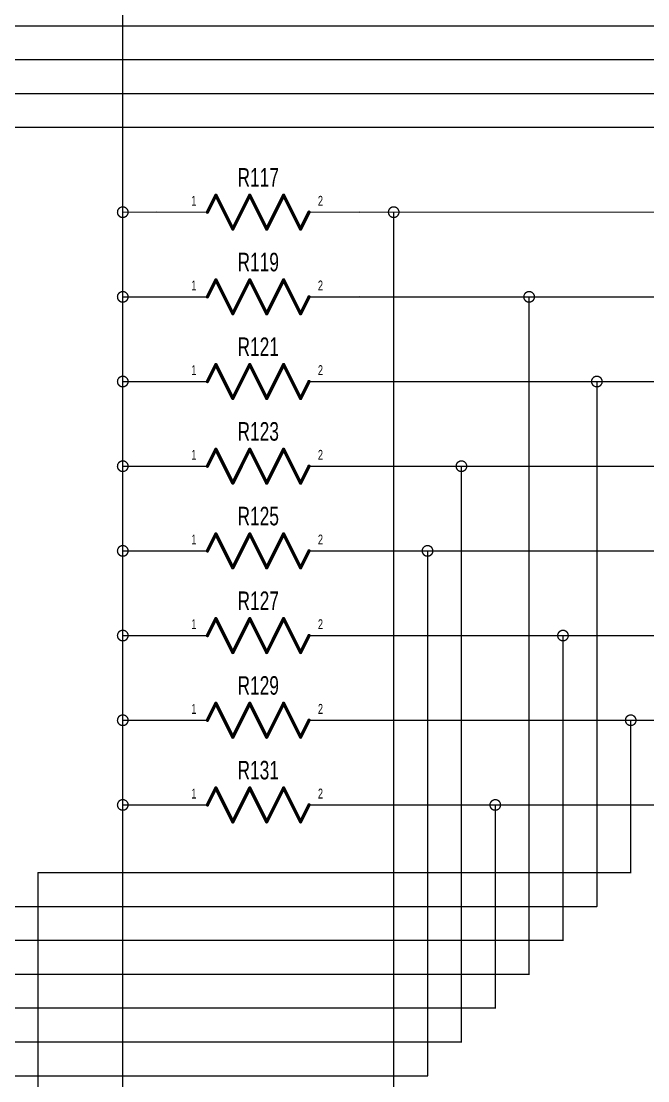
# Model space of a CAD drawing. Extents: x 0 to 23.8, y -0.1 to 21.2.
# Drawn here: x 6.6 to 8.45, y 12.445 to 15.573 of the extents above; entities that cross this region are included whole.
import ezdxf
from ezdxf.enums import TextEntityAlignment as Align

# ---------------------------------------------------------------- set-up
doc = ezdxf.new("R2010")
doc.units = 0
for name, color, linetype in [('Element', 253, 'CONTINUOUS'), ('Net', 50, 'CONTINUOUS'), ('Pin', 50, 'CONTINUOUS')]:
    doc.layers.add(name, color=color, linetype=linetype)

msp = doc.modelspace()

# ---------------------------------------------------------------- linework, layer by layer
at = {"layer": 'Element', "linetype": 'CONTINUOUS', "const_width": 0.0098}
for points in [[(7.15, 15.0091), (7.175, 15.0591)], [(7.175, 15.0591), (7.225, 14.9591)], [(7.225, 14.9591), (7.275, 15.0591)], [(7.275, 15.0591), (7.325, 14.9591)], [(7.325, 14.9591), (7.375, 15.0591)], [(7.375, 15.0591), (7.425, 14.9591)], [(7.425, 14.9591), (7.45, 15.0091)], [(7.15, 14.7591), (7.175, 14.8091)], [(7.175, 14.8091), (7.225, 14.7091)], [(7.225, 14.7091), (7.275, 14.8091)], [(7.275, 14.8091), (7.325, 14.7091)], [(7.325, 14.7091), (7.375, 14.8091)], [(7.375, 14.8091), (7.425, 14.7091)], [(7.425, 14.7091), (7.45, 14.7591)], [(7.15, 14.5091), (7.175, 14.5591)], [(7.175, 14.5591), (7.225, 14.4591)], [(7.225, 14.4591), (7.275, 14.5591)], [(7.275, 14.5591), (7.325, 14.4591)], [(7.325, 14.4591), (7.375, 14.5591)], [(7.375, 14.5591), (7.425, 14.4591)], [(7.425, 14.4591), (7.45, 14.5091)], [(7.15, 14.2591), (7.175, 14.3091)], [(7.175, 14.3091), (7.225, 14.2091)], [(7.225, 14.2091), (7.275, 14.3091)], [(7.275, 14.3091), (7.325, 14.2091)], [(7.325, 14.2091), (7.375, 14.3091)], [(7.375, 14.3091), (7.425, 14.2091)], [(7.425, 14.2091), (7.45, 14.2591)], [(7.15, 14.0091), (7.175, 14.0591)], [(7.175, 14.0591), (7.225, 13.9591)], [(7.225, 13.9591), (7.275, 14.0591)], [(7.275, 14.0591), (7.325, 13.9591)], [(7.325, 13.9591), (7.375, 14.0591)], [(7.375, 14.0591), (7.425, 13.9591)], [(7.425, 13.9591), (7.45, 14.0091)], [(7.15, 13.7591), (7.175, 13.8091)], [(7.175, 13.8091), (7.225, 13.7091)], [(7.225, 13.7091), (7.275, 13.8091)], [(7.275, 13.8091), (7.325, 13.7091)], [(7.325, 13.7091), (7.375, 13.8091)], [(7.375, 13.8091), (7.425, 13.7091)], [(7.425, 13.7091), (7.45, 13.7591)], [(7.15, 13.5091), (7.175, 13.5591)], [(7.175, 13.5591), (7.225, 13.4591)], [(7.225, 13.4591), (7.275, 13.5591)], [(7.275, 13.5591), (7.325, 13.4591)], [(7.325, 13.4591), (7.375, 13.5591)], [(7.375, 13.5591), (7.425, 13.4591)], [(7.425, 13.4591), (7.45, 13.5091)], [(7.15, 13.2591), (7.175, 13.3091)], [(7.175, 13.3091), (7.225, 13.2091)], [(7.225, 13.2091), (7.275, 13.3091)], [(7.275, 13.3091), (7.325, 13.2091)], [(7.325, 13.2091), (7.375, 13.3091)], [(7.375, 13.3091), (7.425, 13.2091)], [(7.425, 13.2091), (7.45, 13.2591)]]:
    msp.add_lwpolyline(points, dxfattribs=at)
at = {"layer": 'Element', "linetype": 'CONTINUOUS', "const_width": 0.0049}
for points in [[(7.1725, 15.0591, 1), (7.1775, 15.0591, 1), (7.1725, 15.0591, 1)], [(7.1725, 15.0591, 1), (7.1775, 15.0591, 1), (7.1725, 15.0591, 1)], [(7.2725, 15.0591, 1), (7.2775, 15.0591, 1), (7.2725, 15.0591, 1)], [(7.2725, 15.0591, 1), (7.2775, 15.0591, 1), (7.2725, 15.0591, 1)], [(7.3725, 15.0591, 1), (7.3775, 15.0591, 1), (7.3725, 15.0591, 1)], [(7.3725, 15.0591, 1), (7.3775, 15.0591, 1), (7.3725, 15.0591, 1)], [(7.1475, 15.0091, 1), (7.1525, 15.0091, 1), (7.1475, 15.0091, 1)], [(7.4475, 15.0091, 1), (7.4525, 15.0091, 1), (7.4475, 15.0091, 1)], [(7.2225, 14.9591, 1), (7.2275, 14.9591, 1), (7.2225, 14.9591, 1)], [(7.2225, 14.9591, 1), (7.2275, 14.9591, 1), (7.2225, 14.9591, 1)], [(7.3225, 14.9591, 1), (7.3275, 14.9591, 1), (7.3225, 14.9591, 1)], [(7.3225, 14.9591, 1), (7.3275, 14.9591, 1), (7.3225, 14.9591, 1)], [(7.4225, 14.9591, 1), (7.4275, 14.9591, 1), (7.4225, 14.9591, 1)], [(7.4225, 14.9591, 1), (7.4275, 14.9591, 1), (7.4225, 14.9591, 1)], [(7.1725, 14.8091, 1), (7.1775, 14.8091, 1), (7.1725, 14.8091, 1)], [(7.1725, 14.8091, 1), (7.1775, 14.8091, 1), (7.1725, 14.8091, 1)], [(7.2725, 14.8091, 1), (7.2775, 14.8091, 1), (7.2725, 14.8091, 1)], [(7.2725, 14.8091, 1), (7.2775, 14.8091, 1), (7.2725, 14.8091, 1)], [(7.3725, 14.8091, 1), (7.3775, 14.8091, 1), (7.3725, 14.8091, 1)], [(7.3725, 14.8091, 1), (7.3775, 14.8091, 1), (7.3725, 14.8091, 1)], [(7.1475, 14.7591, 1), (7.1525, 14.7591, 1), (7.1475, 14.7591, 1)], [(7.4475, 14.7591, 1), (7.4525, 14.7591, 1), (7.4475, 14.7591, 1)], [(7.2225, 14.7091, 1), (7.2275, 14.7091, 1), (7.2225, 14.7091, 1)], [(7.2225, 14.7091, 1), (7.2275, 14.7091, 1), (7.2225, 14.7091, 1)], [(7.3225, 14.7091, 1), (7.3275, 14.7091, 1), (7.3225, 14.7091, 1)], [(7.3225, 14.7091, 1), (7.3275, 14.7091, 1), (7.3225, 14.7091, 1)], [(7.4225, 14.7091, 1), (7.4275, 14.7091, 1), (7.4225, 14.7091, 1)], [(7.4225, 14.7091, 1), (7.4275, 14.7091, 1), (7.4225, 14.7091, 1)], [(7.1725, 14.5591, 1), (7.1775, 14.5591, 1), (7.1725, 14.5591, 1)], [(7.1725, 14.5591, 1), (7.1775, 14.5591, 1), (7.1725, 14.5591, 1)], [(7.2725, 14.5591, 1), (7.2775, 14.5591, 1), (7.2725, 14.5591, 1)], [(7.2725, 14.5591, 1), (7.2775, 14.5591, 1), (7.2725, 14.5591, 1)], [(7.3725, 14.5591, 1), (7.3775, 14.5591, 1), (7.3725, 14.5591, 1)], [(7.3725, 14.5591, 1), (7.3775, 14.5591, 1), (7.3725, 14.5591, 1)], [(7.1475, 14.5091, 1), (7.1525, 14.5091, 1), (7.1475, 14.5091, 1)], [(7.4475, 14.5091, 1), (7.4525, 14.5091, 1), (7.4475, 14.5091, 1)], [(7.2225, 14.4591, 1), (7.2275, 14.4591, 1), (7.2225, 14.4591, 1)], [(7.2225, 14.4591, 1), (7.2275, 14.4591, 1), (7.2225, 14.4591, 1)], [(7.3225, 14.4591, 1), (7.3275, 14.4591, 1), (7.3225, 14.4591, 1)], [(7.3225, 14.4591, 1), (7.3275, 14.4591, 1), (7.3225, 14.4591, 1)], [(7.4225, 14.4591, 1), (7.4275, 14.4591, 1), (7.4225, 14.4591, 1)], [(7.4225, 14.4591, 1), (7.4275, 14.4591, 1), (7.4225, 14.4591, 1)], [(7.1725, 14.3091, 1), (7.1775, 14.3091, 1), (7.1725, 14.3091, 1)], [(7.1725, 14.3091, 1), (7.1775, 14.3091, 1), (7.1725, 14.3091, 1)], [(7.2725, 14.3091, 1), (7.2775, 14.3091, 1), (7.2725, 14.3091, 1)], [(7.2725, 14.3091, 1), (7.2775, 14.3091, 1), (7.2725, 14.3091, 1)], [(7.3725, 14.3091, 1), (7.3775, 14.3091, 1), (7.3725, 14.3091, 1)], [(7.3725, 14.3091, 1), (7.3775, 14.3091, 1), (7.3725, 14.3091, 1)], [(7.1475, 14.2591, 1), (7.1525, 14.2591, 1), (7.1475, 14.2591, 1)], [(7.4475, 14.2591, 1), (7.4525, 14.2591, 1), (7.4475, 14.2591, 1)], [(7.2225, 14.2091, 1), (7.2275, 14.2091, 1), (7.2225, 14.2091, 1)], [(7.2225, 14.2091, 1), (7.2275, 14.2091, 1), (7.2225, 14.2091, 1)], [(7.3225, 14.2091, 1), (7.3275, 14.2091, 1), (7.3225, 14.2091, 1)], [(7.3225, 14.2091, 1), (7.3275, 14.2091, 1), (7.3225, 14.2091, 1)], [(7.4225, 14.2091, 1), (7.4275, 14.2091, 1), (7.4225, 14.2091, 1)], [(7.4225, 14.2091, 1), (7.4275, 14.2091, 1), (7.4225, 14.2091, 1)], [(7.1725, 14.0591, 1), (7.1775, 14.0591, 1), (7.1725, 14.0591, 1)], [(7.1725, 14.0591, 1), (7.1775, 14.0591, 1), (7.1725, 14.0591, 1)], [(7.2725, 14.0591, 1), (7.2775, 14.0591, 1), (7.2725, 14.0591, 1)], [(7.2725, 14.0591, 1), (7.2775, 14.0591, 1), (7.2725, 14.0591, 1)], [(7.3725, 14.0591, 1), (7.3775, 14.0591, 1), (7.3725, 14.0591, 1)], [(7.3725, 14.0591, 1), (7.3775, 14.0591, 1), (7.3725, 14.0591, 1)], [(7.1475, 14.0091, 1), (7.1525, 14.0091, 1), (7.1475, 14.0091, 1)], [(7.4475, 14.0091, 1), (7.4525, 14.0091, 1), (7.4475, 14.0091, 1)], [(7.2225, 13.9591, 1), (7.2275, 13.9591, 1), (7.2225, 13.9591, 1)], [(7.2225, 13.9591, 1), (7.2275, 13.9591, 1), (7.2225, 13.9591, 1)], [(7.3225, 13.9591, 1), (7.3275, 13.9591, 1), (7.3225, 13.9591, 1)], [(7.3225, 13.9591, 1), (7.3275, 13.9591, 1), (7.3225, 13.9591, 1)], [(7.4225, 13.9591, 1), (7.4275, 13.9591, 1), (7.4225, 13.9591, 1)], [(7.4225, 13.9591, 1), (7.4275, 13.9591, 1), (7.4225, 13.9591, 1)], [(7.1725, 13.8091, 1), (7.1775, 13.8091, 1), (7.1725, 13.8091, 1)], [(7.1725, 13.8091, 1), (7.1775, 13.8091, 1), (7.1725, 13.8091, 1)], [(7.2725, 13.8091, 1), (7.2775, 13.8091, 1), (7.2725, 13.8091, 1)], [(7.2725, 13.8091, 1), (7.2775, 13.8091, 1), (7.2725, 13.8091, 1)], [(7.3725, 13.8091, 1), (7.3775, 13.8091, 1), (7.3725, 13.8091, 1)], [(7.3725, 13.8091, 1), (7.3775, 13.8091, 1), (7.3725, 13.8091, 1)], [(7.1475, 13.7591, 1), (7.1525, 13.7591, 1), (7.1475, 13.7591, 1)], [(7.4475, 13.7591, 1), (7.4525, 13.7591, 1), (7.4475, 13.7591, 1)], [(7.2225, 13.7091, 1), (7.2275, 13.7091, 1), (7.2225, 13.7091, 1)], [(7.2225, 13.7091, 1), (7.2275, 13.7091, 1), (7.2225, 13.7091, 1)], [(7.3225, 13.7091, 1), (7.3275, 13.7091, 1), (7.3225, 13.7091, 1)], [(7.3225, 13.7091, 1), (7.3275, 13.7091, 1), (7.3225, 13.7091, 1)], [(7.4225, 13.7091, 1), (7.4275, 13.7091, 1), (7.4225, 13.7091, 1)], [(7.4225, 13.7091, 1), (7.4275, 13.7091, 1), (7.4225, 13.7091, 1)], [(7.1725, 13.5591, 1), (7.1775, 13.5591, 1), (7.1725, 13.5591, 1)], [(7.1725, 13.5591, 1), (7.1775, 13.5591, 1), (7.1725, 13.5591, 1)], [(7.2725, 13.5591, 1), (7.2775, 13.5591, 1), (7.2725, 13.5591, 1)], [(7.2725, 13.5591, 1), (7.2775, 13.5591, 1), (7.2725, 13.5591, 1)], [(7.3725, 13.5591, 1), (7.3775, 13.5591, 1), (7.3725, 13.5591, 1)], [(7.3725, 13.5591, 1), (7.3775, 13.5591, 1), (7.3725, 13.5591, 1)], [(7.1475, 13.5091, 1), (7.1525, 13.5091, 1), (7.1475, 13.5091, 1)], [(7.4475, 13.5091, 1), (7.4525, 13.5091, 1), (7.4475, 13.5091, 1)], [(7.2225, 13.4591, 1), (7.2275, 13.4591, 1), (7.2225, 13.4591, 1)], [(7.2225, 13.4591, 1), (7.2275, 13.4591, 1), (7.2225, 13.4591, 1)], [(7.3225, 13.4591, 1), (7.3275, 13.4591, 1), (7.3225, 13.4591, 1)], [(7.3225, 13.4591, 1), (7.3275, 13.4591, 1), (7.3225, 13.4591, 1)], [(7.4225, 13.4591, 1), (7.4275, 13.4591, 1), (7.4225, 13.4591, 1)], [(7.4225, 13.4591, 1), (7.4275, 13.4591, 1), (7.4225, 13.4591, 1)], [(7.1725, 13.3091, 1), (7.1775, 13.3091, 1), (7.1725, 13.3091, 1)], [(7.1725, 13.3091, 1), (7.1775, 13.3091, 1), (7.1725, 13.3091, 1)], [(7.2725, 13.3091, 1), (7.2775, 13.3091, 1), (7.2725, 13.3091, 1)], [(7.2725, 13.3091, 1), (7.2775, 13.3091, 1), (7.2725, 13.3091, 1)], [(7.3725, 13.3091, 1), (7.3775, 13.3091, 1), (7.3725, 13.3091, 1)], [(7.3725, 13.3091, 1), (7.3775, 13.3091, 1), (7.3725, 13.3091, 1)], [(7.1475, 13.2591, 1), (7.1525, 13.2591, 1), (7.1475, 13.2591, 1)], [(7.4475, 13.2591, 1), (7.4525, 13.2591, 1), (7.4475, 13.2591, 1)], [(7.2225, 13.2091, 1), (7.2275, 13.2091, 1), (7.2225, 13.2091, 1)], [(7.2225, 13.2091, 1), (7.2275, 13.2091, 1), (7.2225, 13.2091, 1)], [(7.3225, 13.2091, 1), (7.3275, 13.2091, 1), (7.3225, 13.2091, 1)], [(7.3225, 13.2091, 1), (7.3275, 13.2091, 1), (7.3225, 13.2091, 1)], [(7.4225, 13.2091, 1), (7.4275, 13.2091, 1), (7.4225, 13.2091, 1)], [(7.4225, 13.2091, 1), (7.4275, 13.2091, 1), (7.4225, 13.2091, 1)]]:
    msp.add_lwpolyline(points, format="xyb", dxfattribs=at)
at = {"layer": 'Net', "linetype": 'CONTINUOUS', "const_width": 0.0039}
for points in [[(6.9, 13.2591), (6.9, 18.7591)], [(1.25, 15.5591), (12.6606, 15.5591)], [(1.35, 15.4591), (12.6606, 15.4591)], [(3.85, 15.3591), (12.6606, 15.3591)], [(3.95, 15.2591), (12.6606, 15.2591)], [(6.8843, 15.0091), (6.885, 15.0042), (6.8873, 14.9998), (6.8907, 14.9963), (6.8951, 14.9941), (6.9, 14.9933), (6.9049, 14.9941), (6.9093, 14.9963), (6.9127, 14.9998), (6.915, 15.0042), (6.9157, 15.0091), (6.915, 15.0139), (6.9127, 15.0183), (6.9093, 15.0218), (6.9049, 15.024), (6.9, 15.0248), (6.8951, 15.024), (6.8907, 15.0218), (6.8873, 15.0183), (6.885, 15.0139), (6.8843, 15.0091)], [(7.6843, 15.0091), (7.685, 15.0042), (7.6873, 14.9998), (7.6907, 14.9963), (7.6951, 14.9941), (7.7, 14.9933), (7.7049, 14.9941), (7.7093, 14.9963), (7.7127, 14.9998), (7.715, 15.0042), (7.7157, 15.0091), (7.715, 15.0139), (7.7127, 15.0183), (7.7093, 15.0218), (7.7049, 15.024), (7.7, 15.0248), (7.6951, 15.024), (7.6907, 15.0218), (7.6873, 15.0183), (7.685, 15.0139), (7.6843, 15.0091)], [(7, 15.0091), (6.9, 15.0091)], [(7.6, 15.0091), (8.75, 15.0091)], [(7.7, 12.3591), (7.7, 15.0091)], [(6.8843, 14.7591), (6.885, 14.7542), (6.8873, 14.7498), (6.8907, 14.7463), (6.8951, 14.7441), (6.9, 14.7433), (6.9049, 14.7441), (6.9093, 14.7463), (6.9127, 14.7498), (6.915, 14.7542), (6.9157, 14.7591), (6.915, 14.7639), (6.9127, 14.7683), (6.9093, 14.7718), (6.9049, 14.774), (6.9, 14.7748), (6.8951, 14.774), (6.8907, 14.7718), (6.8873, 14.7683), (6.885, 14.7639), (6.8843, 14.7591)], [(8.0843, 14.7591), (8.085, 14.7542), (8.0873, 14.7498), (8.0907, 14.7463), (8.0951, 14.7441), (8.1, 14.7433), (8.1049, 14.7441), (8.1093, 14.7463), (8.1127, 14.7498), (8.115, 14.7542), (8.1157, 14.7591), (8.115, 14.7639), (8.1127, 14.7683), (8.1093, 14.7718), (8.1049, 14.774), (8.1, 14.7748), (8.0951, 14.774), (8.0907, 14.7718), (8.0873, 14.7683), (8.085, 14.7639), (8.0843, 14.7591)], [(7, 14.7591), (6.9, 14.7591)], [(8.75, 14.7591), (7.6, 14.7591)], [(8.1, 12.7591), (8.1, 14.7591)], [(6.8843, 14.5091), (6.885, 14.5042), (6.8873, 14.4998), (6.8907, 14.4963), (6.8951, 14.4941), (6.9, 14.4933), (6.9049, 14.4941), (6.9093, 14.4963), (6.9127, 14.4998), (6.915, 14.5042), (6.9157, 14.5091), (6.915, 14.5139), (6.9127, 14.5183), (6.9093, 14.5218), (6.9049, 14.524), (6.9, 14.5248), (6.8951, 14.524), (6.8907, 14.5218), (6.8873, 14.5183), (6.885, 14.5139), (6.8843, 14.5091)], [(8.2843, 14.5091), (8.285, 14.5042), (8.2873, 14.4998), (8.2907, 14.4963), (8.2951, 14.4941), (8.3, 14.4933), (8.3049, 14.4941), (8.3093, 14.4963), (8.3127, 14.4998), (8.315, 14.5042), (8.3157, 14.5091), (8.315, 14.5139), (8.3127, 14.5183), (8.3093, 14.5218), (8.3049, 14.524), (8.3, 14.5248), (8.2951, 14.524), (8.2907, 14.5218), (8.2873, 14.5183), (8.285, 14.5139), (8.2843, 14.5091)], [(6.9, 14.5091), (7, 14.5091)], [(7.6, 14.5091), (8.75, 14.5091)], [(8.3, 12.9591), (8.3, 14.5091)], [(6.8843, 14.2591), (6.885, 14.2542), (6.8873, 14.2498), (6.8907, 14.2463), (6.8951, 14.2441), (6.9, 14.2433), (6.9049, 14.2441), (6.9093, 14.2463), (6.9127, 14.2498), (6.915, 14.2542), (6.9157, 14.2591), (6.915, 14.2639), (6.9127, 14.2683), (6.9093, 14.2718), (6.9049, 14.274), (6.9, 14.2748), (6.8951, 14.274), (6.8907, 14.2718), (6.8873, 14.2683), (6.885, 14.2639), (6.8843, 14.2591)], [(7.8843, 14.2591), (7.885, 14.2542), (7.8873, 14.2498), (7.8907, 14.2463), (7.8951, 14.2441), (7.9, 14.2433), (7.9049, 14.2441), (7.9093, 14.2463), (7.9127, 14.2498), (7.915, 14.2542), (7.9157, 14.2591), (7.915, 14.2639), (7.9127, 14.2683), (7.9093, 14.2718), (7.9049, 14.274), (7.9, 14.2748), (7.8951, 14.274), (7.8907, 14.2718), (7.8873, 14.2683), (7.885, 14.2639), (7.8843, 14.2591)], [(7, 14.2591), (6.9, 14.2591)], [(8.75, 14.2591), (7.6, 14.2591)], [(7.9, 12.5591), (7.9, 14.2591)], [(6.8843, 14.0091), (6.885, 14.0042), (6.8873, 13.9998), (6.8907, 13.9963), (6.8951, 13.9941), (6.9, 13.9933), (6.9049, 13.9941), (6.9093, 13.9963), (6.9127, 13.9998), (6.915, 14.0042), (6.9157, 14.0091), (6.915, 14.0139), (6.9127, 14.0183), (6.9093, 14.0218), (6.9049, 14.024), (6.9, 14.0248), (6.8951, 14.024), (6.8907, 14.0218), (6.8873, 14.0183), (6.885, 14.0139), (6.8843, 14.0091)], [(7.7843, 14.0091), (7.785, 14.0042), (7.7873, 13.9998), (7.7907, 13.9963), (7.7951, 13.9941), (7.8, 13.9933), (7.8049, 13.9941), (7.8093, 13.9963), (7.8127, 13.9998), (7.815, 14.0042), (7.8157, 14.0091), (7.815, 14.0139), (7.8127, 14.0183), (7.8093, 14.0218), (7.8049, 14.024), (7.8, 14.0248), (7.7951, 14.024), (7.7907, 14.0218), (7.7873, 14.0183), (7.785, 14.0139), (7.7843, 14.0091)], [(6.9, 14.0091), (7, 14.0091)], [(7.6, 14.0091), (8.75, 14.0091)], [(7.8, 12.4591), (7.8, 14.0091)], [(6.8843, 13.7591), (6.885, 13.7542), (6.8873, 13.7498), (6.8907, 13.7463), (6.8951, 13.7441), (6.9, 13.7433), (6.9049, 13.7441), (6.9093, 13.7463), (6.9127, 13.7498), (6.915, 13.7542), (6.9157, 13.7591), (6.915, 13.7639), (6.9127, 13.7683), (6.9093, 13.7718), (6.9049, 13.774), (6.9, 13.7748), (6.8951, 13.774), (6.8907, 13.7718), (6.8873, 13.7683), (6.885, 13.7639), (6.8843, 13.7591)], [(8.1843, 13.7591), (8.185, 13.7542), (8.1873, 13.7498), (8.1907, 13.7463), (8.1951, 13.7441), (8.2, 13.7433), (8.2049, 13.7441), (8.2093, 13.7463), (8.2127, 13.7498), (8.215, 13.7542), (8.2157, 13.7591), (8.215, 13.7639), (8.2127, 13.7683), (8.2093, 13.7718), (8.2049, 13.774), (8.2, 13.7748), (8.1951, 13.774), (8.1907, 13.7718), (8.1873, 13.7683), (8.185, 13.7639), (8.1843, 13.7591)], [(6.9, 13.7591), (7, 13.7591)], [(8.75, 13.7591), (7.6, 13.7591)], [(8.2, 12.8591), (8.2, 13.7591)], [(6.8843, 13.5091), (6.885, 13.5042), (6.8873, 13.4998), (6.8907, 13.4963), (6.8951, 13.4941), (6.9, 13.4933), (6.9049, 13.4941), (6.9093, 13.4963), (6.9127, 13.4998), (6.915, 13.5042), (6.9157, 13.5091), (6.915, 13.5139), (6.9127, 13.5183), (6.9093, 13.5218), (6.9049, 13.524), (6.9, 13.5248), (6.8951, 13.524), (6.8907, 13.5218), (6.8873, 13.5183), (6.885, 13.5139), (6.8843, 13.5091)], [(8.3843, 13.5091), (8.385, 13.5042), (8.3873, 13.4998), (8.3907, 13.4963), (8.3951, 13.4941), (8.4, 13.4933), (8.4049, 13.4941), (8.4093, 13.4963), (8.4127, 13.4998), (8.415, 13.5042), (8.4157, 13.5091), (8.415, 13.5139), (8.4127, 13.5183), (8.4093, 13.5218), (8.4049, 13.524), (8.4, 13.5248), (8.3951, 13.524), (8.3907, 13.5218), (8.3873, 13.5183), (8.385, 13.5139), (8.3843, 13.5091)], [(7, 13.5091), (6.9, 13.5091)], [(7.6, 13.5091), (8.75, 13.5091)], [(8.4, 13.0591), (8.4, 13.5091)], [(6.8843, 13.2591), (6.885, 13.2542), (6.8873, 13.2498), (6.8907, 13.2463), (6.8951, 13.2441), (6.9, 13.2433), (6.9049, 13.2441), (6.9093, 13.2463), (6.9127, 13.2498), (6.915, 13.2542), (6.9157, 13.2591), (6.915, 13.2639), (6.9127, 13.2683), (6.9093, 13.2718), (6.9049, 13.274), (6.9, 13.2748), (6.8951, 13.274), (6.8907, 13.2718), (6.8873, 13.2683), (6.885, 13.2639), (6.8843, 13.2591)], [(7.9843, 13.2591), (7.985, 13.2542), (7.9873, 13.2498), (7.9907, 13.2463), (7.9951, 13.2441), (8, 13.2433), (8.0049, 13.2441), (8.0093, 13.2463), (8.0127, 13.2498), (8.015, 13.2542), (8.0157, 13.2591), (8.015, 13.2639), (8.0127, 13.2683), (8.0093, 13.2718), (8.0049, 13.274), (8, 13.2748), (7.9951, 13.274), (7.9907, 13.2718), (7.9873, 13.2683), (7.985, 13.2639), (7.9843, 13.2591)], [(7, 13.2591), (6.9, 13.2591)], [(6.9, 10.1091), (6.9, 13.2591)], [(8.75, 13.2591), (7.6, 13.2591)], [(8, 12.6591), (8, 13.2591)], [(6.65, 8.8091), (6.65, 13.0591)], [(6.65, 13.0591), (8.4, 13.0591)], [(6.55, 12.9591), (8.3, 12.9591)], [(6.45, 12.8591), (8.2, 12.8591)], [(6.35, 12.7591), (8.1, 12.7591)], [(6.25, 12.6591), (8, 12.6591)], [(6.15, 12.5591), (7.9, 12.5591)], [(6.05, 12.4591), (7.8, 12.4591)]]:
    msp.add_lwpolyline(points, dxfattribs=at)
at = {"layer": 'Net', "linetype": 'CONTINUOUS', "const_width": 0.002}
for points in [[(6.8833, 15.0091, 1), (6.8852, 15.0091, 1), (6.8833, 15.0091, 1)], [(6.899, 15.0091, 1), (6.901, 15.0091, 1), (6.899, 15.0091, 1)], [(6.999, 15.0091, 1), (7.001, 15.0091, 1), (6.999, 15.0091, 1)], [(7.599, 15.0091, 1), (7.601, 15.0091, 1), (7.599, 15.0091, 1)], [(7.6833, 15.0091, 1), (7.6852, 15.0091, 1), (7.6833, 15.0091, 1)], [(7.699, 15.0091, 1), (7.701, 15.0091, 1), (7.699, 15.0091, 1)], [(6.8833, 14.7591, 1), (6.8852, 14.7591, 1), (6.8833, 14.7591, 1)], [(6.899, 14.7591, 1), (6.901, 14.7591, 1), (6.899, 14.7591, 1)], [(6.999, 14.7591, 1), (7.001, 14.7591, 1), (6.999, 14.7591, 1)], [(7.599, 14.7591, 1), (7.601, 14.7591, 1), (7.599, 14.7591, 1)], [(8.0833, 14.7591, 1), (8.0852, 14.7591, 1), (8.0833, 14.7591, 1)], [(8.099, 14.7591, 1), (8.101, 14.7591, 1), (8.099, 14.7591, 1)], [(6.8833, 14.5091, 1), (6.8852, 14.5091, 1), (6.8833, 14.5091, 1)], [(6.899, 14.5091, 1), (6.901, 14.5091, 1), (6.899, 14.5091, 1)], [(6.999, 14.5091, 1), (7.001, 14.5091, 1), (6.999, 14.5091, 1)], [(7.599, 14.5091, 1), (7.601, 14.5091, 1), (7.599, 14.5091, 1)], [(8.2833, 14.5091, 1), (8.2852, 14.5091, 1), (8.2833, 14.5091, 1)], [(8.299, 14.5091, 1), (8.301, 14.5091, 1), (8.299, 14.5091, 1)], [(6.8833, 14.2591, 1), (6.8852, 14.2591, 1), (6.8833, 14.2591, 1)], [(6.899, 14.2591, 1), (6.901, 14.2591, 1), (6.899, 14.2591, 1)], [(6.999, 14.2591, 1), (7.001, 14.2591, 1), (6.999, 14.2591, 1)], [(7.599, 14.2591, 1), (7.601, 14.2591, 1), (7.599, 14.2591, 1)], [(7.8833, 14.2591, 1), (7.8852, 14.2591, 1), (7.8833, 14.2591, 1)], [(7.899, 14.2591, 1), (7.901, 14.2591, 1), (7.899, 14.2591, 1)], [(6.8833, 14.0091, 1), (6.8852, 14.0091, 1), (6.8833, 14.0091, 1)], [(6.899, 14.0091, 1), (6.901, 14.0091, 1), (6.899, 14.0091, 1)], [(6.999, 14.0091, 1), (7.001, 14.0091, 1), (6.999, 14.0091, 1)], [(7.599, 14.0091, 1), (7.601, 14.0091, 1), (7.599, 14.0091, 1)], [(7.7833, 14.0091, 1), (7.7852, 14.0091, 1), (7.7833, 14.0091, 1)], [(7.799, 14.0091, 1), (7.801, 14.0091, 1), (7.799, 14.0091, 1)], [(6.8833, 13.7591, 1), (6.8852, 13.7591, 1), (6.8833, 13.7591, 1)], [(6.899, 13.7591, 1), (6.901, 13.7591, 1), (6.899, 13.7591, 1)], [(6.999, 13.7591, 1), (7.001, 13.7591, 1), (6.999, 13.7591, 1)], [(7.599, 13.7591, 1), (7.601, 13.7591, 1), (7.599, 13.7591, 1)], [(8.1833, 13.7591, 1), (8.1852, 13.7591, 1), (8.1833, 13.7591, 1)], [(8.199, 13.7591, 1), (8.201, 13.7591, 1), (8.199, 13.7591, 1)], [(6.8833, 13.5091, 1), (6.8852, 13.5091, 1), (6.8833, 13.5091, 1)], [(6.899, 13.5091, 1), (6.901, 13.5091, 1), (6.899, 13.5091, 1)], [(6.999, 13.5091, 1), (7.001, 13.5091, 1), (6.999, 13.5091, 1)], [(7.599, 13.5091, 1), (7.601, 13.5091, 1), (7.599, 13.5091, 1)], [(8.3833, 13.5091, 1), (8.3852, 13.5091, 1), (8.3833, 13.5091, 1)], [(8.399, 13.5091, 1), (8.401, 13.5091, 1), (8.399, 13.5091, 1)], [(6.8833, 13.2591, 1), (6.8852, 13.2591, 1), (6.8833, 13.2591, 1)], [(6.899, 13.2591, 1), (6.901, 13.2591, 1), (6.899, 13.2591, 1)], [(6.899, 13.2591, 1), (6.901, 13.2591, 1), (6.899, 13.2591, 1)], [(6.899, 13.2591, 1), (6.901, 13.2591, 1), (6.899, 13.2591, 1)], [(6.999, 13.2591, 1), (7.001, 13.2591, 1), (6.999, 13.2591, 1)], [(7.599, 13.2591, 1), (7.601, 13.2591, 1), (7.599, 13.2591, 1)], [(7.9833, 13.2591, 1), (7.9852, 13.2591, 1), (7.9833, 13.2591, 1)], [(7.999, 13.2591, 1), (8.001, 13.2591, 1), (7.999, 13.2591, 1)], [(6.649, 13.0591, 1), (6.651, 13.0591, 1), (6.649, 13.0591, 1)], [(6.649, 13.0591, 1), (6.651, 13.0591, 1), (6.649, 13.0591, 1)], [(8.399, 13.0591, 1), (8.401, 13.0591, 1), (8.399, 13.0591, 1)], [(8.399, 13.0591, 1), (8.401, 13.0591, 1), (8.399, 13.0591, 1)], [(8.299, 12.9591, 1), (8.301, 12.9591, 1), (8.299, 12.9591, 1)], [(8.299, 12.9591, 1), (8.301, 12.9591, 1), (8.299, 12.9591, 1)], [(8.199, 12.8591, 1), (8.201, 12.8591, 1), (8.199, 12.8591, 1)], [(8.199, 12.8591, 1), (8.201, 12.8591, 1), (8.199, 12.8591, 1)], [(8.099, 12.7591, 1), (8.101, 12.7591, 1), (8.099, 12.7591, 1)], [(8.099, 12.7591, 1), (8.101, 12.7591, 1), (8.099, 12.7591, 1)], [(7.999, 12.6591, 1), (8.001, 12.6591, 1), (7.999, 12.6591, 1)], [(7.999, 12.6591, 1), (8.001, 12.6591, 1), (7.999, 12.6591, 1)], [(7.899, 12.5591, 1), (7.901, 12.5591, 1), (7.899, 12.5591, 1)], [(7.899, 12.5591, 1), (7.901, 12.5591, 1), (7.899, 12.5591, 1)], [(7.799, 12.4591, 1), (7.801, 12.4591, 1), (7.799, 12.4591, 1)], [(7.799, 12.4591, 1), (7.801, 12.4591, 1), (7.799, 12.4591, 1)]]:
    msp.add_lwpolyline(points, format="xyb", dxfattribs=at)
at = {"layer": 'Pin', "linetype": 'CONTINUOUS', "const_width": 0.002}
for points in [[(6.999, 15.0091, 1), (7.001, 15.0091, 1), (6.999, 15.0091, 1)], [(7.149, 15.0091, 1), (7.151, 15.0091, 1), (7.149, 15.0091, 1)], [(7.449, 15.0091, 1), (7.451, 15.0091, 1), (7.449, 15.0091, 1)], [(7.599, 15.0091, 1), (7.601, 15.0091, 1), (7.599, 15.0091, 1)], [(6.999, 14.7591, 1), (7.001, 14.7591, 1), (6.999, 14.7591, 1)], [(7.149, 14.7591, 1), (7.151, 14.7591, 1), (7.149, 14.7591, 1)], [(7.449, 14.7591, 1), (7.451, 14.7591, 1), (7.449, 14.7591, 1)], [(7.599, 14.7591, 1), (7.601, 14.7591, 1), (7.599, 14.7591, 1)], [(6.999, 14.5091, 1), (7.001, 14.5091, 1), (6.999, 14.5091, 1)], [(7.149, 14.5091, 1), (7.151, 14.5091, 1), (7.149, 14.5091, 1)], [(7.449, 14.5091, 1), (7.451, 14.5091, 1), (7.449, 14.5091, 1)], [(7.599, 14.5091, 1), (7.601, 14.5091, 1), (7.599, 14.5091, 1)], [(6.999, 14.2591, 1), (7.001, 14.2591, 1), (6.999, 14.2591, 1)], [(7.149, 14.2591, 1), (7.151, 14.2591, 1), (7.149, 14.2591, 1)], [(7.449, 14.2591, 1), (7.451, 14.2591, 1), (7.449, 14.2591, 1)], [(7.599, 14.2591, 1), (7.601, 14.2591, 1), (7.599, 14.2591, 1)], [(6.999, 14.0091, 1), (7.001, 14.0091, 1), (6.999, 14.0091, 1)], [(7.149, 14.0091, 1), (7.151, 14.0091, 1), (7.149, 14.0091, 1)], [(7.449, 14.0091, 1), (7.451, 14.0091, 1), (7.449, 14.0091, 1)], [(7.599, 14.0091, 1), (7.601, 14.0091, 1), (7.599, 14.0091, 1)], [(6.999, 13.7591, 1), (7.001, 13.7591, 1), (6.999, 13.7591, 1)], [(7.149, 13.7591, 1), (7.151, 13.7591, 1), (7.149, 13.7591, 1)], [(7.449, 13.7591, 1), (7.451, 13.7591, 1), (7.449, 13.7591, 1)], [(7.599, 13.7591, 1), (7.601, 13.7591, 1), (7.599, 13.7591, 1)], [(6.999, 13.5091, 1), (7.001, 13.5091, 1), (6.999, 13.5091, 1)], [(7.149, 13.5091, 1), (7.151, 13.5091, 1), (7.149, 13.5091, 1)], [(7.449, 13.5091, 1), (7.451, 13.5091, 1), (7.449, 13.5091, 1)], [(7.599, 13.5091, 1), (7.601, 13.5091, 1), (7.599, 13.5091, 1)], [(6.999, 13.2591, 1), (7.001, 13.2591, 1), (6.999, 13.2591, 1)], [(7.149, 13.2591, 1), (7.151, 13.2591, 1), (7.149, 13.2591, 1)], [(7.449, 13.2591, 1), (7.451, 13.2591, 1), (7.449, 13.2591, 1)], [(7.599, 13.2591, 1), (7.601, 13.2591, 1), (7.599, 13.2591, 1)]]:
    msp.add_lwpolyline(points, format="xyb", dxfattribs=at)
at = {"layer": 'Pin', "linetype": 'CONTINUOUS', "const_width": 0.0039}
for points in [[(7.15, 15.0091), (7, 15.0091)], [(7.45, 15.0091), (7.6, 15.0091)], [(7.15, 14.7591), (7, 14.7591)], [(7.45, 14.7591), (7.6, 14.7591)], [(7.15, 14.5091), (7, 14.5091)], [(7.45, 14.5091), (7.6, 14.5091)], [(7.15, 14.2591), (7, 14.2591)], [(7.45, 14.2591), (7.6, 14.2591)], [(7.15, 14.0091), (7, 14.0091)], [(7.45, 14.0091), (7.6, 14.0091)], [(7.15, 13.7591), (7, 13.7591)], [(7.45, 13.7591), (7.6, 13.7591)], [(7.15, 13.5091), (7, 13.5091)], [(7.45, 13.5091), (7.6, 13.5091)], [(7.15, 13.2591), (7, 13.2591)], [(7.45, 13.2591), (7.6, 13.2591)]]:
    msp.add_lwpolyline(points, dxfattribs=at)

# ---------------------------------------------------------------- texts
at = {"layer": 'Element', "width": 0.7}
for s, p in [('R117', (7.3, 15.0681)), ('R119', (7.3, 14.8181)), ('R121', (7.3, 14.5681)), ('R123', (7.3, 14.3181)), ('R125', (7.3, 14.0681)), ('R127', (7.3, 13.8181)), ('R129', (7.3, 13.5681)), ('R131', (7.3, 13.3181))]:
    msp.add_text(s, height=0.0547, dxfattribs=at).set_placement(p, align=Align.BOTTOM_CENTER)
at = {"layer": 'Pin', "width": 0.7}
for s, p in [('1', (7.1024, 15.0572)), ('2', (7.4762, 15.0572)), ('1', (7.1024, 14.8072)), ('2', (7.4762, 14.8072)), ('1', (7.1024, 14.5572)), ('2', (7.4762, 14.5572)), ('1', (7.1024, 14.3072)), ('2', (7.4762, 14.3072)), ('1', (7.1024, 14.0572)), ('2', (7.4762, 14.0572)), ('1', (7.1024, 13.8072)), ('2', (7.4762, 13.8072)), ('1', (7.1024, 13.5572)), ('2', (7.4762, 13.5572)), ('1', (7.1024, 13.3072)), ('2', (7.4762, 13.3072))]:
    msp.add_text(s, height=0.0292, dxfattribs=at).set_placement(p, align=Align.TOP_LEFT)

doc.saveas('drawing.dxf')
